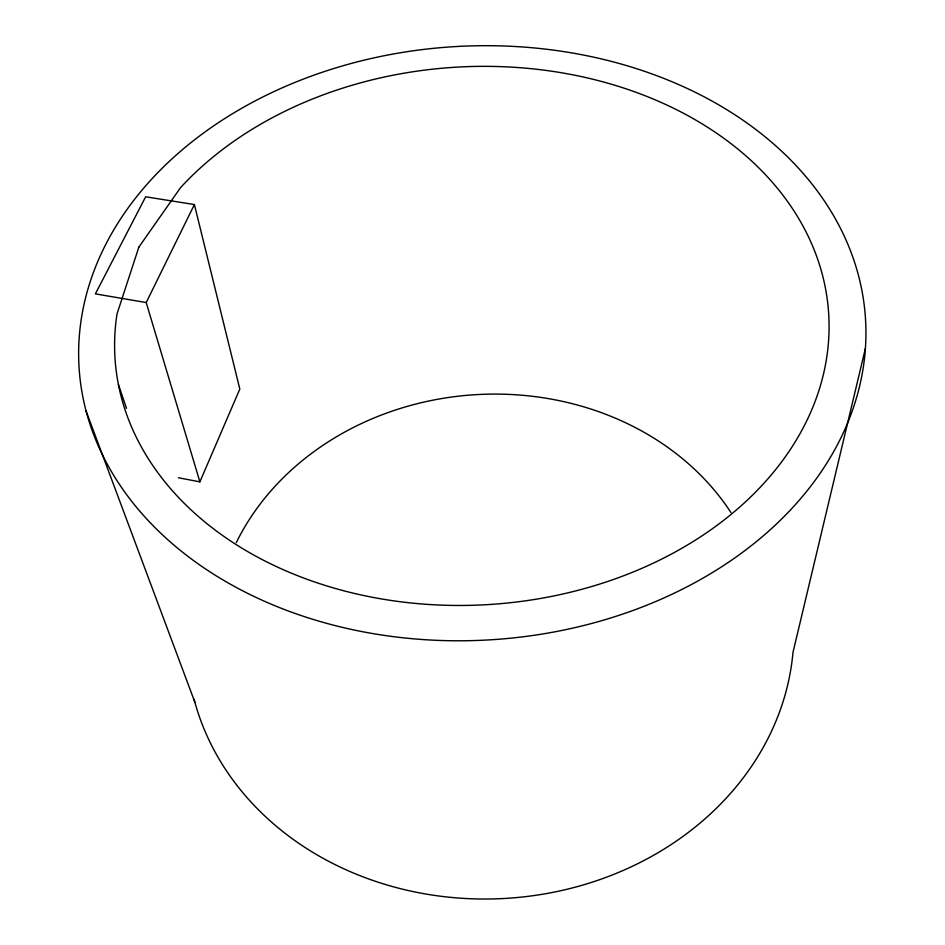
<?xml version="1.0" encoding="UTF-8"?>
<svg xmlns="http://www.w3.org/2000/svg" width="945" height="945" viewBox="0 0 945 945"><rect width="100%" height="100%" fill="white"/><g stroke="black" fill="none" stroke-linecap="round" stroke-linejoin="round"><path stroke-width="1.42" d="M865.407 348.339A393.97 297.132 -3.5 0 1 258.02 598.339A393.97 297.132 -3.5 0 1 293.422 83.042A393.97 297.132 -3.5 0 1 865.407 348.339L792.985 652.381A303.794 261.966 -3.5 0 1 512.178 897.951A303.794 261.966 -3.5 0 1 194.044 699.205M199.891 481.844L239.817 389.045L194.398 204.545L145.648 196.796L95.386 293.871L146.203 302.554L199.891 481.844L178.404 477.757M146.203 302.554L194.398 204.545M86.078 411.004L194.812 702.076M118.42 384.591L126.5 408.334M236.285 542.619A275.893 237.667 -3.5 0 1 475.548 394.679A275.893 237.667 -3.5 0 1 730.946 512.556M138.856 247.117L117.003 314.012A357.541 269.183 -3.5 0 0 556.841 595.315A357.541 269.183 -3.5 0 0 767.316 176.68A357.541 269.183 -3.5 0 0 180.53 187.653L138.856 247.117"/></g></svg>
